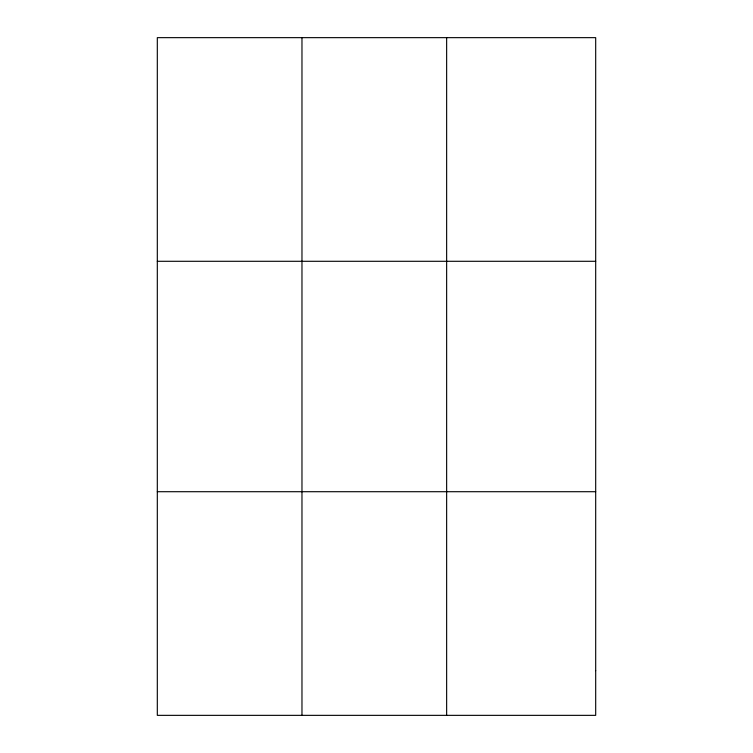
<?xml version="1.0" encoding="UTF-8"?>
<svg xmlns="http://www.w3.org/2000/svg" width="753" height="753" viewBox="0 0 753 753"><rect width="100%" height="100%" fill="white"/><g stroke="black" fill="none" stroke-linecap="round" stroke-linejoin="round"><path stroke-width="1.13" d="M301.972 715.35L301.972 37.65M446.642 715.35L446.642 37.65M157.311 261.291L595.689 261.291M157.311 491.709L595.689 491.709M595.689 670.622L595.689 715.35L157.311 715.35L157.311 37.65L595.689 37.65L595.689 670.622"/></g></svg>
